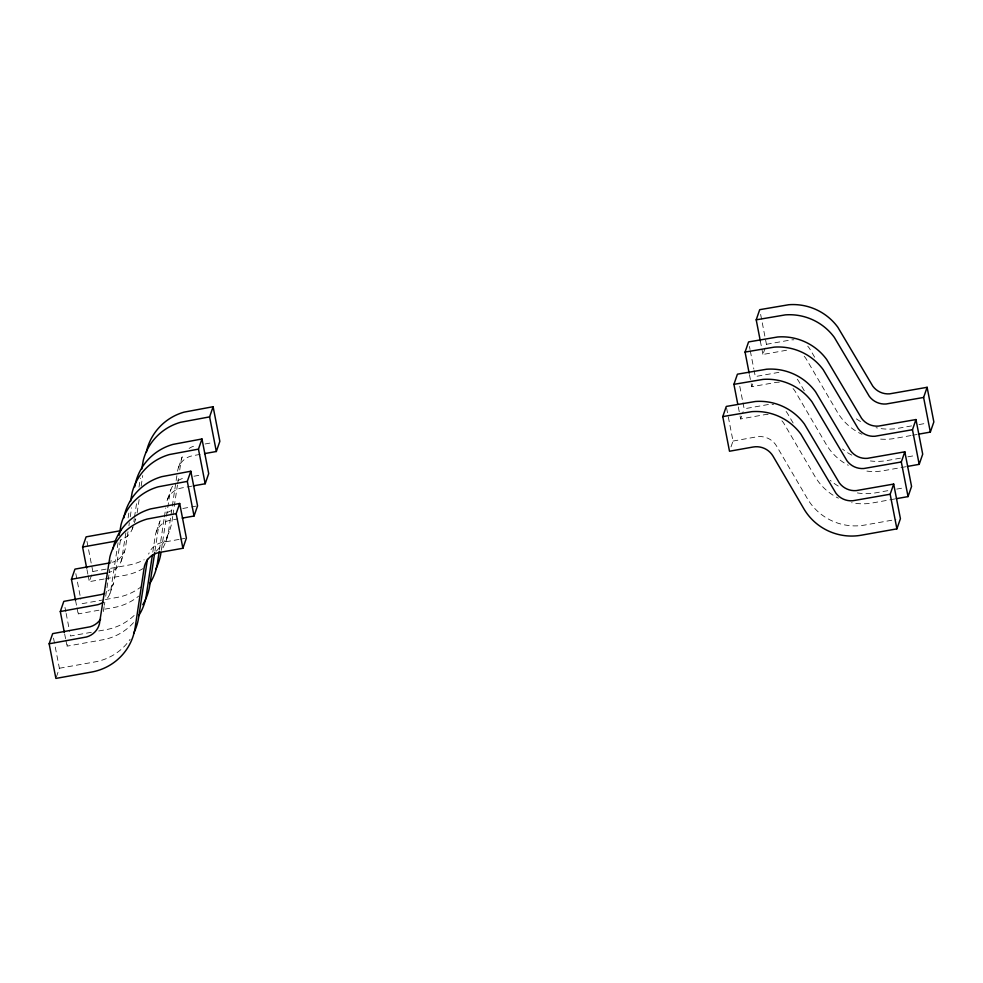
<?xml version="1.0" encoding="UTF-8"?>
<svg xmlns="http://www.w3.org/2000/svg" width="983" height="983" viewBox="0 0 983 983"><rect width="100%" height="100%" fill="white"/><g stroke="black" fill="none" stroke-linecap="round" stroke-linejoin="round"><path stroke-width="0.74" stroke-dasharray="4.92 3.69" d="M104.137 606.72L102.908 613.859M104.358 605.221L104.812 602.235M105.709 596.239L107.958 581.272M108.191 579.773L109.088 573.789M109.31 572.29L109.764 569.304M110.661 563.32L111.116 560.322M118.071 542.714L110.538 591.766A18.824 18.493 19.1 0 1 105.894 599.9M120.454 540.036L114.053 581.604A18.824 18.493 19.1 0 1 107.995 591.029M125.836 532.909L121.683 559.511A18.824 18.493 19.1 0 1 108.916 572.45M128.097 517.943L129.215 510.46M127.999 531.729L125.197 549.35A18.824 18.493 19.1 0 1 112.418 562.288M128.908 525.745L129.351 522.747M130.248 516.763L131.599 507.781M133.835 521.604L134.29 518.619M134.511 517.119L136.981 500.654M139.008 487.187L140.36 478.205M137.116 512.942L139.144 499.475M141.171 486.007L142.744 475.526M152.795 552.163L155.265 535.674A18.996 18.665 19.1 0 1 170.452 520.216L177.825 518.901M154.945 550.996L158.779 525.524A18.996 18.665 19.1 0 1 161.458 518.385M159.43 549.878L164.161 518.41M164.382 516.911L165.734 507.916M161.359 550.21L169.924 493.269A18.996 18.665 19.1 0 1 172.603 486.13M176.879 475.661L168.548 531.115A54.63 53.66 19.1 0 1 160.794 551.524M172.738 516.456L172.05 520.953A54.63 53.66 19.1 0 1 155.449 551.868M172.959 514.957L177.468 484.988M177.69 483.489L178.82 475.993M179.717 469.997L181.069 461.002A18.996 18.665 19.1 0 1 183.747 453.876M56.387 676.968L59.385 668.256L54.999 645.671M133.516 622.608A54.63 53.66 19.1 0 1 102.637 639.81L67.028 646.163L68.024 643.263M98.939 610.21L78.173 613.908L79.168 611.008M104.149 579.012L89.318 581.653L92.832 571.492L86.971 541.387M109.961 593.56L113.475 583.411M121.106 561.305L124.62 551.156M132.25 529.051L133.135 526.519M134.45 522.71L135.765 518.889A18.824 18.493 19.1 0 1 134.057 522.268M156.236 531.975L159.738 521.813M167.38 499.708L170.882 489.559M178.525 467.453L182.027 457.304M165.734 541.731L169.248 531.57M731.008 446.872L733.011 441.072L728.034 415.477M768.116 414.47A18.996 18.665 19.1 0 0 764.233 414.765L740.641 418.967L743.148 411.717M779.261 382.215A18.996 18.665 19.1 0 0 775.378 382.51L751.786 386.712L752.794 383.812M786.523 350.255L762.931 354.458L766.445 344.308L760.596 314.191M205.103 443.972L212.475 442.657M766.445 344.308L790.037 340.093A18.996 18.665 19.1 0 1 793.92 339.799M200.114 454.392L192.742 455.707A18.996 18.665 19.1 0 0 177.554 471.164M193.958 476.227L201.331 474.912M778.892 372.348L755.3 376.563L754.133 370.53M191.918 486.13L181.597 487.961A18.996 18.665 19.1 0 0 166.41 503.419M182.813 508.481L190.186 507.167M191.66 506.909L196.084 506.122M179.041 539.421L162.822 542.321A18.996 18.665 19.1 0 0 148.593 554.068M180.516 539.163L184.939 538.377M733.011 441.072L756.603 436.857A18.996 18.665 19.1 0 1 776.57 446.049L807.51 498.873A54.63 53.66 19.1 0 0 864.807 525.045L895.968 519.491M92.832 571.492L109.15 568.579M110.637 568.321L128.441 565.139A54.63 53.66 19.1 0 0 144.157 559.769M911.597 425.897L898.241 428.281A54.63 53.66 19.1 0 1 876.05 427.703M919.007 424.57L926.428 423.255M105.636 578.741L124.927 575.301A54.63 53.66 19.1 0 0 143.063 568.579M911.057 435.53L894.727 438.443A54.63 53.66 19.1 0 1 878.052 438.848M912.531 435.26L916.992 434.474M103.94 599.777L81.687 603.746L81.097 600.736M105.427 599.519L117.296 597.394A54.63 53.66 19.1 0 0 141.134 586.79M900.453 458.152L887.096 460.536A54.63 53.66 19.1 0 1 870.41 460.953M907.862 456.825L915.284 455.51M104.874 609.141L113.782 607.555A54.63 53.66 19.1 0 0 138.701 596.091M905.847 466.728L883.582 470.697A54.63 53.66 19.1 0 1 864.143 470.685M91.308 632.302L70.53 636.001L69.953 632.991M98.73 630.975L106.152 629.648A54.63 53.66 19.1 0 0 135.15 614.461M887.821 490.677L875.951 492.79A54.63 53.66 19.1 0 1 856.5 492.778M896.717 489.092L904.139 487.765M894.702 498.983L872.437 502.952A54.63 53.66 19.1 0 1 851.622 502.682M59.385 668.256L95.007 661.903A54.63 53.66 19.1 0 0 130.112 639.282M814.649 357.198L810.004 349.272A18.996 18.665 19.1 0 0 807.719 346.151M804.278 390.779L798.86 381.539A18.996 18.665 19.1 0 0 796.574 378.406M793.134 423.034L787.715 413.794A18.996 18.665 19.1 0 0 785.429 410.661M760.301 340.904L762.931 354.458M749.451 346.446L750.029 349.456M750.324 350.968L753.838 369.03M749.451 374.67L750.914 382.203M751.209 383.702L751.786 386.712M739.769 386.233L742.693 401.285M742.988 402.797L744.156 408.817L767.748 404.603A18.996 18.665 19.1 0 1 773.572 404.468M738.307 406.925L739.769 414.457M740.064 415.956L740.641 418.967M726.572 407.945L727.739 413.966M86.971 569.612L87.856 574.121M88.151 575.633L89.318 581.653M75.826 573.642L80.803 599.237M75.531 600.355L76.711 606.376M77.006 607.887L78.173 613.908M64.976 607.396L65.849 611.918M66.144 613.417L69.658 631.491M64.681 634.121L65.566 638.643M65.861 640.142L67.028 646.163M53.537 638.151L54.704 644.172M804.205 356.313A18.996 18.665 19.1 0 1 806.502 359.434L837.43 412.258A54.63 53.66 19.1 0 0 861.968 434.265M860.518 421.535A54.63 53.66 19.1 0 1 853.625 416.767M793.06 388.568A18.996 18.665 19.1 0 1 795.358 391.689L826.285 444.513A54.63 53.66 19.1 0 0 848.304 465.303M851.819 455.141A54.63 53.66 19.1 0 1 842.48 449.022M781.915 420.822A18.996 18.665 19.1 0 1 784.213 423.943L815.14 476.767A54.63 53.66 19.1 0 0 838.413 498.184M838.229 486.044A54.63 53.66 19.1 0 1 830.266 480.392M166.815 512.929A18.996 18.665 19.1 0 1 173.966 510.066M177.96 480.675A18.996 18.665 19.1 0 1 185.111 477.812M189.105 448.42A18.996 18.665 19.1 0 1 196.256 445.557M132.828 527.257A18.824 18.493 19.1 0 1 120.061 540.195"/><path stroke-width="1.47" d="M119.201 535.231L121.02 524.713A54.802 53.832 19.1 0 1 158.251 486.806L187.311 481.387L190.825 471.226L161.765 476.657A54.802 53.832 19.1 0 0 124.534 514.551L123.846 517.955M130.567 501.477L132.164 492.458A54.802 53.832 19.1 0 1 169.395 454.551L198.455 449.133L201.97 438.971L172.91 444.402A54.802 53.832 19.1 0 0 135.679 482.297L134.757 486.831M141.712 469.223L143.309 460.204A54.802 53.832 19.1 0 1 180.54 422.297L209.6 416.878L213.114 406.716L184.054 412.135A54.802 53.832 19.1 0 0 146.823 450.042L146.356 452.303M147.413 559.278L138.615 617.717A54.63 53.66 19.1 0 1 133.602 633.359M152.34 555.162L146.258 595.624A54.63 53.66 19.1 0 1 138.505 616.034M154.724 552.495L149.76 585.463A54.63 53.66 19.1 0 1 142.744 604.717M159.209 551.377L157.403 563.37A54.63 53.66 19.1 0 1 149.649 583.779M112.922 549.079L113.389 546.806M113.758 545.467A54.802 53.832 19.1 0 1 150.62 508.911L179.68 503.48L186.401 538.106L182.899 548.268L159.307 552.483A18.996 18.665 19.1 0 0 144.12 567.928L135.113 627.879A54.63 53.66 19.1 0 1 91.493 672.065L55.884 678.417L49.15 643.791L52.664 633.63L90.129 626.798A18.824 18.493 19.1 0 0 100.622 619.044M64.386 632.61L60.295 611.537L63.809 601.375L101.274 594.543A18.824 18.493 19.1 0 0 104.825 593.13M75.531 600.355L71.44 579.282L74.954 569.12L109.666 562.927M86.676 568.1L82.584 547.027L86.099 536.865L120.811 530.673M182.899 548.268L176.166 513.642L179.68 503.48M182.248 518.115L194.044 516.014L197.558 505.852L190.825 471.226M193.393 485.86L205.189 483.759L208.703 473.597L201.97 438.971M204.538 453.605L216.334 451.504L219.848 441.342L213.114 406.716M722.775 416.595L726.277 406.434L755.435 401.482A54.802 53.832 19.1 0 1 804.401 424.005L839.371 482.948A18.824 18.493 19.1 0 0 856.156 490.615L893.682 484.066L900.416 518.692L896.901 528.854L861.292 535.207A54.63 53.66 19.1 0 1 803.996 509.022L773.068 456.21A18.996 18.665 19.1 0 0 753.089 447.019L729.497 451.234L722.775 416.595L751.921 411.644A54.802 53.832 19.1 0 1 800.887 434.167L835.869 493.11A18.824 18.493 19.1 0 0 852.654 500.777L890.168 494.228L893.682 484.066M737.717 403.915L733.92 384.341L737.422 374.179L766.58 369.227A54.802 53.832 19.1 0 1 815.546 391.75L850.516 450.693A18.824 18.493 19.1 0 0 867.301 458.361L904.827 451.811L911.56 486.438L908.046 496.599L896.177 498.713M749.157 373.171L745.065 352.086L748.567 341.924L777.725 336.972A54.802 53.832 19.1 0 1 826.691 359.495L861.661 418.439A18.824 18.493 19.1 0 0 878.446 426.106L915.972 419.557L922.705 454.183L919.191 464.345L907.321 466.458M760.301 340.904L756.21 319.831L759.712 309.67L788.87 304.718A54.802 53.832 19.1 0 1 837.835 327.241L872.806 386.184A18.824 18.493 19.1 0 0 889.59 393.851L927.116 387.302L933.85 421.928L930.336 432.09L918.466 434.203M908.046 496.599L901.313 461.973L904.827 451.811M919.191 464.345L912.47 429.718L915.972 419.557M930.336 432.09L923.615 397.451L927.116 387.302M756.21 319.831L785.356 314.879A54.802 53.832 19.1 0 1 834.321 337.39L869.304 396.333A18.824 18.493 19.1 0 0 886.088 404.001L923.615 397.451M745.065 352.086L774.211 347.134A54.802 53.832 19.1 0 1 823.176 369.645L858.159 428.588A18.824 18.493 19.1 0 0 874.944 436.268L912.47 429.718M733.92 384.341L763.066 379.389A54.802 53.832 19.1 0 1 812.032 401.912L847.014 460.843A18.824 18.493 19.1 0 0 863.799 468.522L901.313 461.973M176.166 513.642L147.106 519.061A54.802 53.832 19.1 0 0 109.875 556.968L99.394 624.021A18.824 18.493 19.1 0 1 86.615 636.959L49.15 643.791M82.584 547.027L115.785 541.105M71.44 579.282L106.152 573.089M60.295 611.537L97.759 604.705A18.824 18.493 19.1 0 0 102.957 602.321M890.168 494.228L896.901 528.854M209.6 416.878L216.334 451.504M198.455 449.133L205.189 483.759M187.311 481.387L194.044 516.014M160.905 553.208A54.63 53.66 19.1 0 1 155.892 568.85"/></g></svg>
